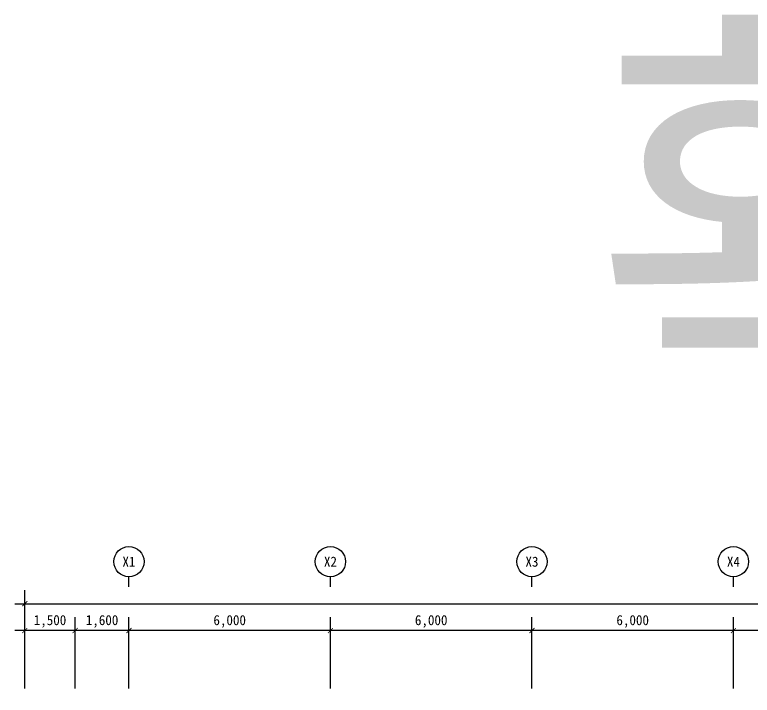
# Model space of a CAD drawing. Header units: millimetres. Extents: x 3254 to 63565, y -370693 to -326973.
# Drawn here: x 7965 to 29925, y -347223 to -326973 of the extents above; entities that cross this region are included whole.
import ezdxf
from ezdxf.enums import TextEntityAlignment as Align

# ---------------------------------------------------------------- set-up
doc = ezdxf.new("R2010")
doc.units = ezdxf.units.MM
for name, color, linetype in [('TN-DIMS', 1, 'Continuous'), ('TN-LEAL', 1, 'Continuous'), ('TN-LEAT', 3, 'Continuous'), ('TZ-TEXT', 3, 'Continuous')]:
    doc.layers.add(name, color=color, linetype=linetype)
doc.styles.get("Standard").update_dxf_attribs({"font": 'GulimChe.ttf'})
doc.dimstyles.new('NDIM_100HH', dxfattribs={"dimscale": 100, "dimtxt": 3, "dimasz": 1.5, "dimexe": 4, "dimexo": 2, "dimgap": 1, "dimtad": 1, "dimdec": 0, "dimdsep": 46, "dimlunit": 6, "dimtxsty": 'Standard', "dimblk1": 'ARCHTICK', "dimblk2": 'ARCHTICK', "dimsah": 1, "dimcen": 3, "dimdle": 3, "dimclrd": 256, "dimclre": 256, "dimclrt": 256, "dimadec": 0, "dimazin": 0, "dimtfac": 1, "dimtdec": 4, "dimtix": 1, "dimtmove": 2, "dimatfit": 3, "dimfxl": 0, "dimtolj": 1, "dimtzin": 0, "dimarcsym": 0})

# ---------------------------------------------------------------- blocks, each defined once
blk = doc.blocks.new('_ArchTick')
at = {"color": 0, "linetype": 'ByBlock', "const_width": 0.15}
blk.add_lwpolyline([(-0.5, -0.5), (0.5, 0.5)], dxfattribs=at)
blk = doc.blocks.new('*D7')
at = {"layer": 'DEFPOINTS', "color": 0}
for p in [(11365, -345298), (11365, -347223), (17365, -347223)]:
    blk.add_point(p, dxfattribs=at)
at = {"layer": 'TN-DIMS', "lineweight": -2}
for p, q in [((11365, -347023), (11365, -344898)), ((17365, -347023), (17365, -344898)), ((17665, -345298), (11065, -345298))]:
    blk.add_line(p, q, dxfattribs=at)
at = {"layer": 'TN-DIMS', "lineweight": -2, "xscale": 150, "yscale": 150, "zscale": 150, "rotation": 180}
blk.add_blockref('_ArchTick', (11365, -345298), dxfattribs=at)
at = {"layer": 'TN-DIMS', "lineweight": -2, "xscale": 150, "yscale": 150, "zscale": 150}
blk.add_blockref('_ArchTick', (17365, -345298), dxfattribs=at)
at = {"layer": 'TN-DIMS', "insert": (14365, -345026), "char_height": 300, "attachment_point": 5}
blk.add_mtext('\\A1;6,000', dxfattribs=at)
blk = doc.blocks.new('*D8')
at = {"layer": 'DEFPOINTS', "color": 0}
for p in [(62565, -344498), (8265, -347223), (62565, -347223)]:
    blk.add_point(p, dxfattribs=at)
at = {"layer": 'TN-DIMS', "lineweight": -2}
for p, q in [((8265, -347023), (8265, -344098)), ((62565, -347023), (62565, -344098)), ((7965, -344498), (62865, -344498))]:
    blk.add_line(p, q, dxfattribs=at)
at = {"layer": 'TN-DIMS', "lineweight": -2, "xscale": 150, "yscale": 150, "zscale": 150, "rotation": 180}
blk.add_blockref('_ArchTick', (8265, -344498), dxfattribs=at)
at = {"layer": 'TN-DIMS', "lineweight": -2, "xscale": 150, "yscale": 150, "zscale": 150}
blk.add_blockref('_ArchTick', (62565, -344498), dxfattribs=at)
at = {"layer": 'TN-DIMS', "insert": (35415, -344225), "char_height": 300, "attachment_point": 5}
blk.add_mtext('\\A1;54,300', dxfattribs=at)
blk = doc.blocks.new('*D9')
at = {"layer": 'DEFPOINTS', "color": 0}
for p in [(17365, -345298), (17365, -347223), (23365, -347223)]:
    blk.add_point(p, dxfattribs=at)
at = {"layer": 'TN-DIMS', "lineweight": -2}
for p, q in [((17365, -347023), (17365, -344898)), ((23365, -347023), (23365, -344898)), ((23665, -345298), (17065, -345298))]:
    blk.add_line(p, q, dxfattribs=at)
at = {"layer": 'TN-DIMS', "lineweight": -2, "xscale": 150, "yscale": 150, "zscale": 150, "rotation": 180}
blk.add_blockref('_ArchTick', (17365, -345298), dxfattribs=at)
at = {"layer": 'TN-DIMS', "lineweight": -2, "xscale": 150, "yscale": 150, "zscale": 150}
blk.add_blockref('_ArchTick', (23365, -345298), dxfattribs=at)
at = {"layer": 'TN-DIMS', "insert": (20365, -345026), "char_height": 300, "attachment_point": 5}
blk.add_mtext('\\A1;6,000', dxfattribs=at)
blk = doc.blocks.new('*D10')
at = {"layer": 'DEFPOINTS', "color": 0}
for p in [(23365, -345298), (23365, -347223), (29365, -347223)]:
    blk.add_point(p, dxfattribs=at)
at = {"layer": 'TN-DIMS', "lineweight": -2}
for p, q in [((23365, -347023), (23365, -344898)), ((29365, -347023), (29365, -344898)), ((29665, -345298), (23065, -345298))]:
    blk.add_line(p, q, dxfattribs=at)
at = {"layer": 'TN-DIMS', "lineweight": -2, "xscale": 150, "yscale": 150, "zscale": 150, "rotation": 180}
blk.add_blockref('_ArchTick', (23365, -345298), dxfattribs=at)
at = {"layer": 'TN-DIMS', "lineweight": -2, "xscale": 150, "yscale": 150, "zscale": 150}
blk.add_blockref('_ArchTick', (29365, -345298), dxfattribs=at)
at = {"layer": 'TN-DIMS', "insert": (26365, -345026), "char_height": 300, "attachment_point": 5}
blk.add_mtext('\\A1;6,000', dxfattribs=at)
blk = doc.blocks.new('*D11')
at = {"layer": 'DEFPOINTS', "color": 0}
for p in [(29365, -345298), (29365, -347223), (35365, -347223)]:
    blk.add_point(p, dxfattribs=at)
at = {"layer": 'TN-DIMS', "lineweight": -2}
for p, q in [((29365, -347023), (29365, -344898)), ((35365, -347023), (35365, -344898)), ((35665, -345298), (29065, -345298))]:
    blk.add_line(p, q, dxfattribs=at)
at = {"layer": 'TN-DIMS', "lineweight": -2, "xscale": 150, "yscale": 150, "zscale": 150, "rotation": 180}
blk.add_blockref('_ArchTick', (29365, -345298), dxfattribs=at)
at = {"layer": 'TN-DIMS', "lineweight": -2, "xscale": 150, "yscale": 150, "zscale": 150}
blk.add_blockref('_ArchTick', (35365, -345298), dxfattribs=at)
at = {"layer": 'TN-DIMS', "insert": (32365, -345026), "char_height": 300, "attachment_point": 5}
blk.add_mtext('\\A1;6,000', dxfattribs=at)
blk = doc.blocks.new('*D23')
at = {"layer": 'DEFPOINTS', "color": 0}
for p in [(8265, -345298), (8265, -347223), (9765, -347223)]:
    blk.add_point(p, dxfattribs=at)
at = {"layer": 'TN-DIMS', "lineweight": -2}
for p, q in [((8265, -347023), (8265, -344898)), ((9765, -347023), (9765, -344898)), ((10065, -345298), (7965, -345298))]:
    blk.add_line(p, q, dxfattribs=at)
at = {"layer": 'TN-DIMS', "lineweight": -2, "xscale": 150, "yscale": 150, "zscale": 150, "rotation": 180}
blk.add_blockref('_ArchTick', (8265, -345298), dxfattribs=at)
at = {"layer": 'TN-DIMS', "lineweight": -2, "xscale": 150, "yscale": 150, "zscale": 150}
blk.add_blockref('_ArchTick', (9765, -345298), dxfattribs=at)
at = {"layer": 'TN-DIMS', "insert": (9015, -345025), "char_height": 300, "attachment_point": 5}
blk.add_mtext('\\A1;1,500', dxfattribs=at)
blk = doc.blocks.new('*D22')
at = {"layer": 'DEFPOINTS', "color": 0}
for p in [(9765, -345298), (9765, -347223), (11365, -347223)]:
    blk.add_point(p, dxfattribs=at)
at = {"layer": 'TN-DIMS', "lineweight": -2}
for p, q in [((9765, -347023), (9765, -344898)), ((11365, -347023), (11365, -344898)), ((11665, -345298), (9465, -345298))]:
    blk.add_line(p, q, dxfattribs=at)
at = {"layer": 'TN-DIMS', "lineweight": -2, "xscale": 150, "yscale": 150, "zscale": 150, "rotation": 180}
blk.add_blockref('_ArchTick', (9765, -345298), dxfattribs=at)
at = {"layer": 'TN-DIMS', "lineweight": -2, "xscale": 150, "yscale": 150, "zscale": 150}
blk.add_blockref('_ArchTick', (11365, -345298), dxfattribs=at)
at = {"layer": 'TN-DIMS', "insert": (10565, -345025), "char_height": 300, "attachment_point": 5}
blk.add_mtext('\\A1;1,600', dxfattribs=at)

msp = doc.modelspace()

# ---------------------------------------------------------------- linework, layer by layer
at = {"layer": 'TN-LEAL'}
for p, q in [((11365.1, -343997.7), (11365.1, -343697.7)), ((17365.1, -343997.7), (17365.1, -343697.7)), ((23365.1, -343997.7), (23365.1, -343697.7)), ((29365.1, -343997.7), (29365.1, -343697.7))]:
    msp.add_line(p, q, dxfattribs=at)
for centre in [(11365.1, -343247.7), (17365.1, -343247.7), (23365.1, -343247.7), (29365.1, -343247.7)]:
    msp.add_circle(centre, 450, dxfattribs=at)

# ---------------------------------------------------------------- texts
at = {"layer": 'TN-LEAT'}
for s, p in [('X1', (11365.1, -343247.7)), ('X2', (17365.1, -343247.7)), ('X3', (23365.1, -343247.7)), ('X4', (29365.1, -343247.7))]:
    msp.add_text(s, height=300, dxfattribs=at).set_placement(p, align=Align.MIDDLE_CENTER)
at = {"layer": 'TZ-TEXT'}
msp.add_text('확대', height=10000, dxfattribs=at).set_placement((37661.2, -333348.8), align=Align.MIDDLE_CENTER)

# ---------------------------------------------------------------- dimensions: what is measured, and where the dimension line sits
at = {"layer": 'TN-DIMS'}
for base, p1, p2, picture, middle in [((62565.1, -344497.7), (8265.1, -347223), (62565.1, -347223), '*D8', (35415.1, -344225.4)), ((9765.1, -345297.7), (11365.1, -347223), (9765.1, -347223), '*D22', (10565.1, -345025.4))]:
    dim = msp.add_linear_dim(base=base, p1=p1, p2=p2, dimstyle='NDIM_100HH', dxfattribs=at)
    dim.commit()
    dim.dimension.update_dxf_attribs({"geometry": picture, "text_midpoint": middle})
for base, p1, p2, picture, middle in [((8265.1, -345297.7), (9765.1, -347223), (8265.1, -347223), '*D23', (9015.1, -345025.4)), ((11365.1, -345297.7), (17365.1, -347223), (11365.1, -347223), '*D7', (14365.1, -345025.6)), ((17365.1, -345297.7), (23365.1, -347223), (17365.1, -347223), '*D9', (20365.1, -345025.6)), ((23365.1, -345297.7), (29365.1, -347223), (23365.1, -347223), '*D10', (26365.1, -345025.6)), ((29365.1, -345297.7), (35365.1, -347223), (29365.1, -347223), '*D11', (32365.1, -345025.6))]:
    dim = msp.add_linear_dim(base=base, p1=p1, p2=p2, angle=180, dimstyle='NDIM_100HH', dxfattribs=at)
    dim.commit()
    dim.dimension.update_dxf_attribs({"geometry": picture, "text_midpoint": middle})

doc.saveas('drawing.dxf')
